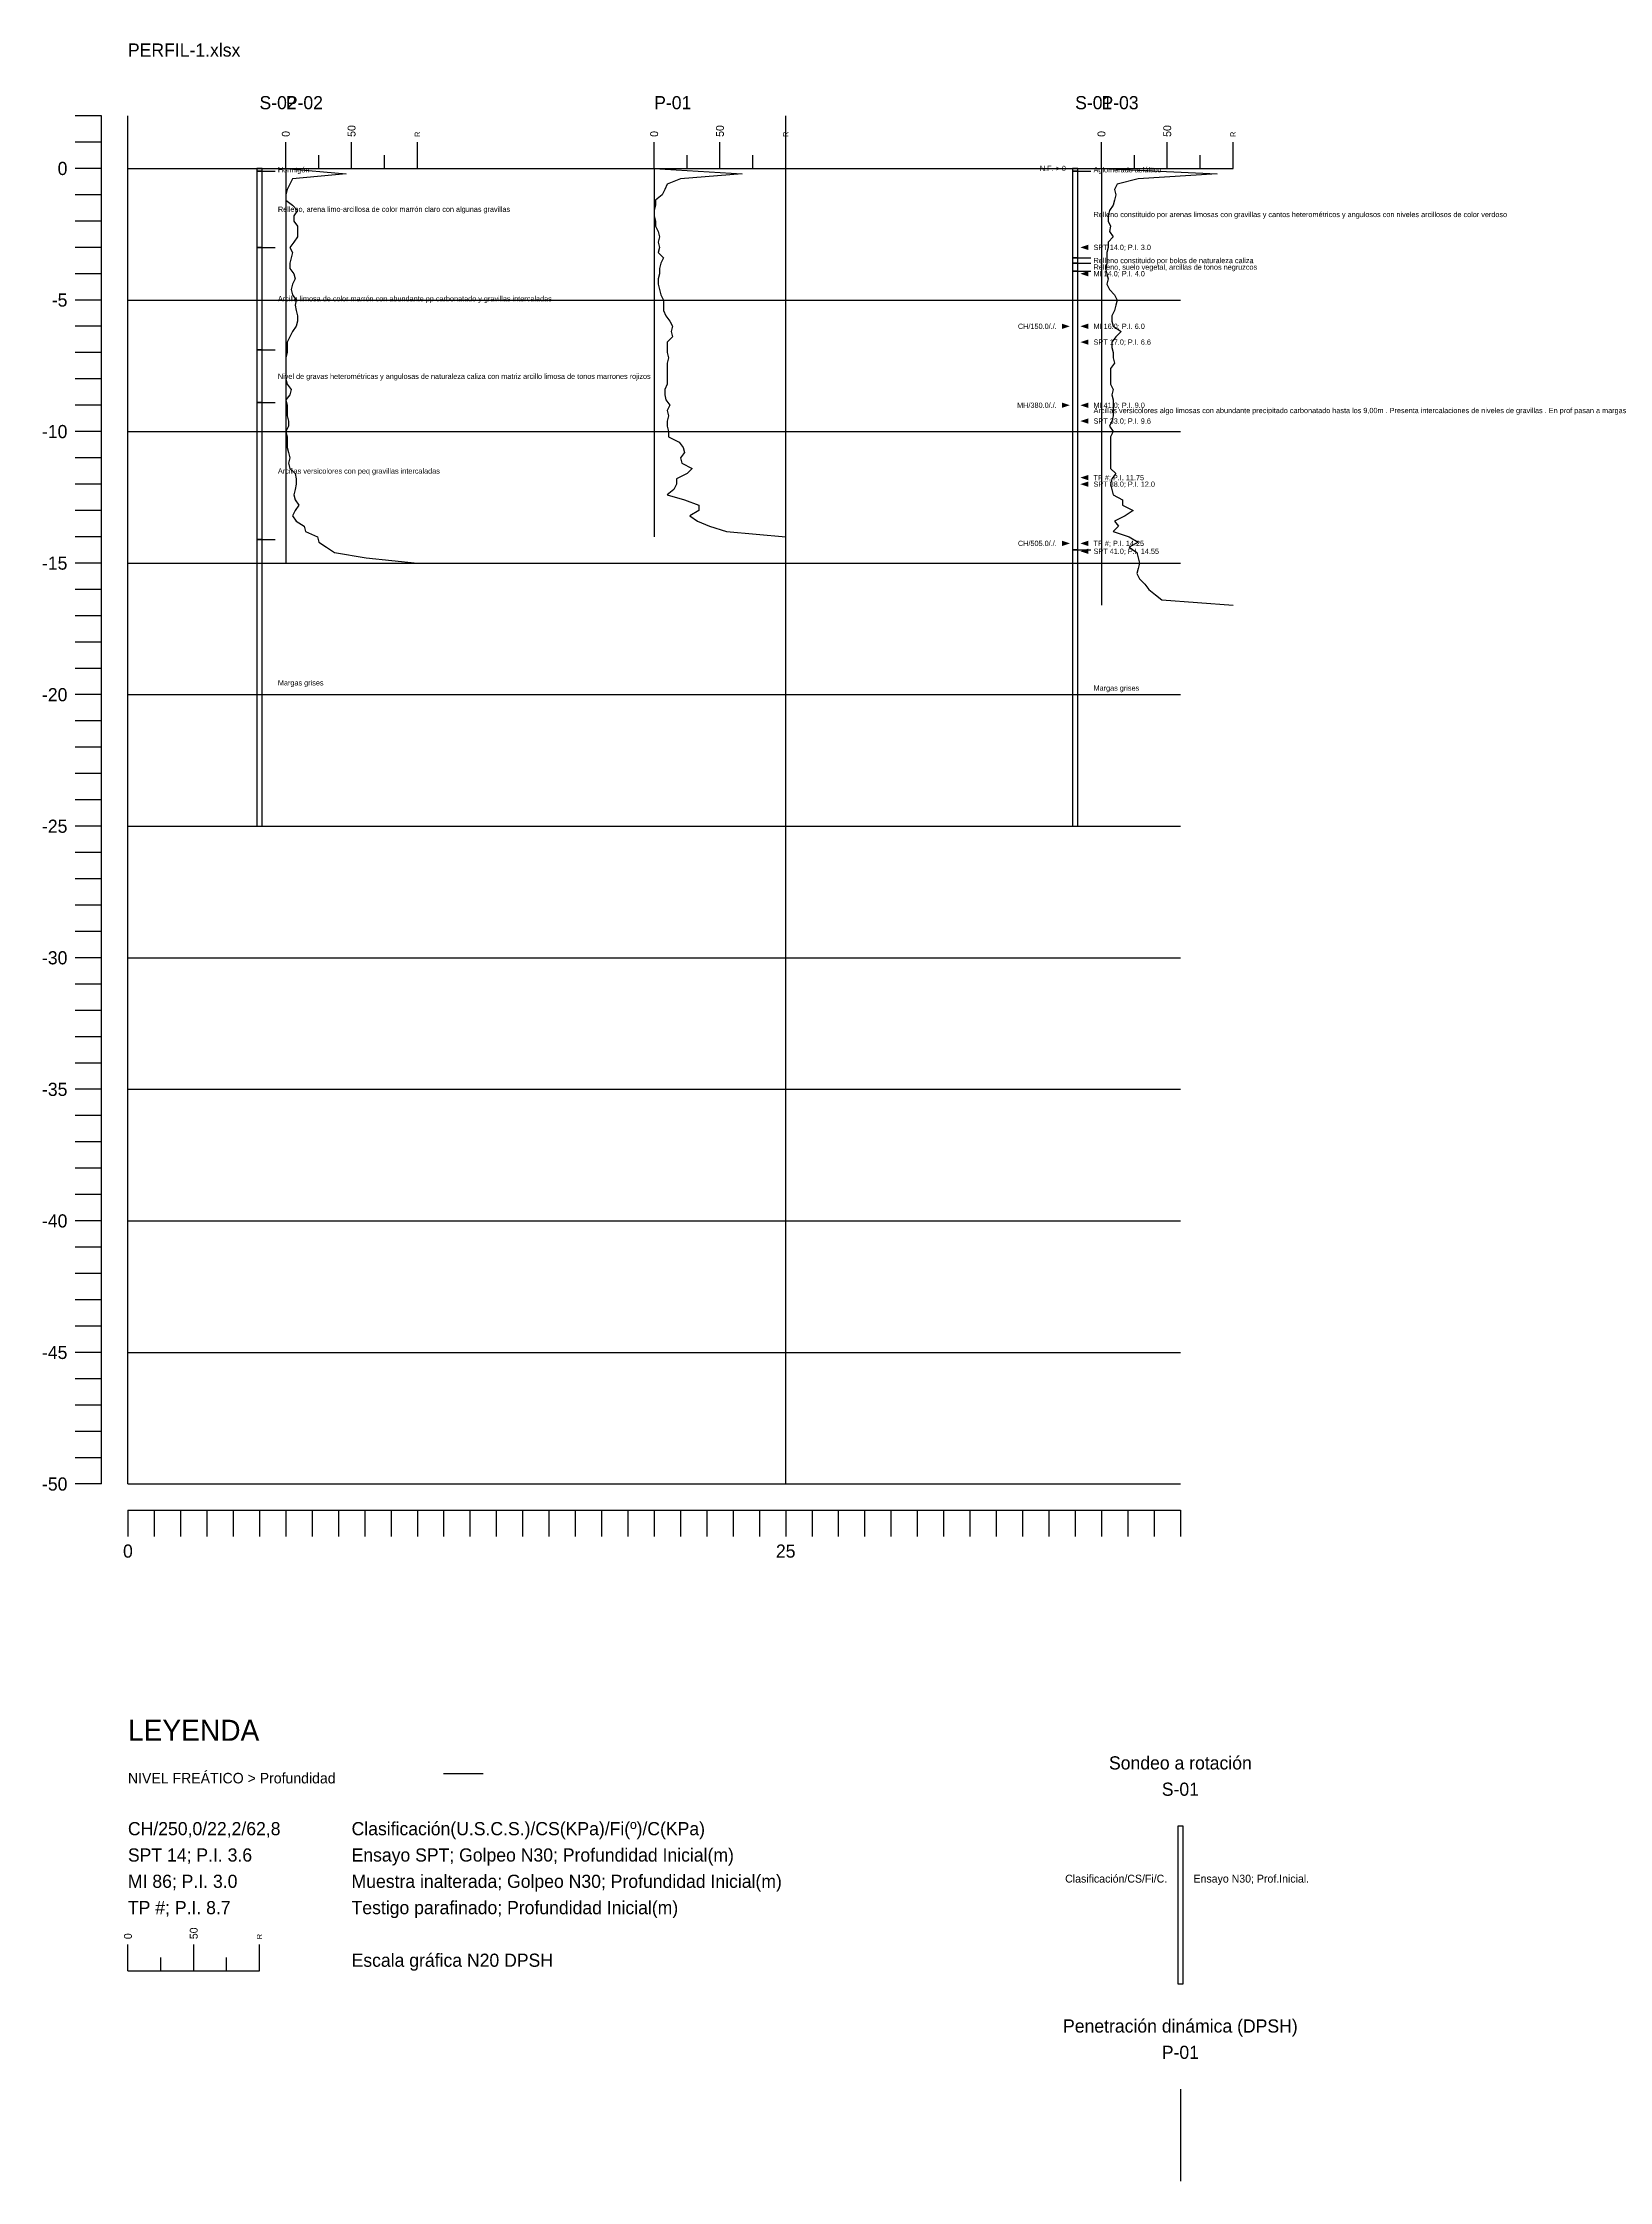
# Model space of a CAD drawing. Header units: metres. Extents: x -3 to 105, y -26 to 453.
# Drawn here: x -3.2 to 56.3, y -26.5 to 54.8 of the extents above; entities that cross this region are included whole.
import ezdxf
from ezdxf.enums import TextEntityAlignment as Align

# ---------------------------------------------------------------- set-up
doc = ezdxf.new("R2010")
doc.units = ezdxf.units.M

# ---------------------------------------------------------------- blocks, each defined once
blk = doc.blocks.new('S-02')
at = {"layer": '_CEM_lbl_estratos', "color": 7}
for p, q in [((0.1, 0), (0.6, 0)), ((0.1, -0.1), (0.6, -0.1)), ((0.1, -3), (0.6, -3)), ((0.1, -6.9), (0.6, -6.9)), ((0.1, -8.9), (0.6, -8.9)), ((0.1, -14.1), (0.6, -14.1))]:
    blk.add_line(p, q, dxfattribs=at)
at = {"layer": '_CEM_sondeos', "color": 5}
for p, q in [((0, 0), (-0.1, 0)), ((-0.1, 0), (-0.1, -0.1)), ((0.1, 0), (0, 0)), ((0.1, -0.1), (0.1, 0)), ((-0.1, -0.1), (0.1, -0.1)), ((0, -0.1), (-0.1, -0.1)), ((-0.1, -0.1), (-0.1, -3)), ((0.1, -0.1), (0, -0.1)), ((0.1, -3), (0.1, -0.1)), ((-0.1, -3), (0.1, -3)), ((0, -3), (-0.1, -3)), ((-0.1, -3), (-0.1, -6.9)), ((0.1, -3), (0, -3)), ((0.1, -6.9), (0.1, -3)), ((-0.1, -6.9), (0.1, -6.9)), ((0, -6.9), (-0.1, -6.9)), ((-0.1, -6.9), (-0.1, -8.9)), ((0.1, -6.9), (0, -6.9)), ((0.1, -8.9), (0.1, -6.9)), ((-0.1, -8.9), (0.1, -8.9)), ((0, -8.9), (-0.1, -8.9)), ((-0.1, -8.9), (-0.1, -14.1)), ((0.1, -8.9), (0, -8.9)), ((0.1, -14.1), (0.1, -8.9)), ((-0.1, -14.1), (0.1, -14.1)), ((0, -14.1), (-0.1, -14.1)), ((-0.1, -14.1), (-0.1, -25)), ((0.1, -14.1), (0, -14.1)), ((0.1, -25), (0.1, -14.1)), ((-0.1, -25), (0.1, -25))]:
    blk.add_line(p, q, dxfattribs=at)
at = {"layer": '_CEM_lbl_estratos', "color": 7}
for s, p in [('Hormigón', (0.7, -0.05)), ('Relleno, arena limo-arcillosa de color marrón claro con algunas gravillas', (0.7, -1.55)), ('Arcilla limosa de color marrón con abundante pp carbonatado y gravillas intercaladas', (0.7, -4.95)), ('Nivel de gravas heterométricas y angulosas de naturaleza caliza con matriz arcillo limosa de tonos marrones rojizos', (0.7, -7.9)), ('Arcillas versicolores con peq gravillas intercaladas', (0.7, -11.5)), ('Margas grises', (0.7, -19.55))]:
    blk.add_text(s, height=0.2, dxfattribs=at).set_placement(p, align=Align.MIDDLE_LEFT)
at = {"layer": '_CEM_titulo', "color": 1}
blk.add_text('S-02', height=0.5, dxfattribs=at).set_placement((0, 2.5), align=Align.MIDDLE_LEFT)
blk = doc.blocks.new('P-02')
at = {"layer": '_CEM_penetro', "color": 5}
for p, q in [((0, 0), (0, 1)), ((2.5, 0), (2.5, 1)), ((5, 0), (5, 1)), ((0, 0), (5, 0)), ((0, 0), (0, -15)), ((1.25, 0), (1.25, 0.5)), ((3.75, 0), (3.75, 0.5))]:
    blk.add_line(p, q, dxfattribs=at)
at = {"layer": '_CEM_penetro', "color": 7}
blk.add_lwpolyline([(0, 0), (2.3, -0.2), (0.25, -0.4), (0.15, -0.6), (0.05, -0.8), (0, -1), (0, -1.2), (0.25, -1.4), (0.45, -1.6), (0.3, -1.8), (0.3, -2), (0.45, -2.2), (0.45, -2.4), (0.45, -2.6), (0.3, -2.8), (0.15, -3), (0.25, -3.2), (0.2, -3.4), (0.15, -3.6), (0.15, -3.8), (0.3, -4), (0.35, -4.2), (0.25, -4.4), (0.2, -4.6), (0.25, -4.8), (0.4, -5), (0.35, -5.2), (0.4, -5.4), (0.45, -5.6), (0.45, -5.8), (0.4, -6), (0.25, -6.2), (0.15, -6.4), (0.05, -6.6), (0.05, -6.8), (0.05, -7), (0, -7.2), (0, -7.4), (0, -7.6), (0, -7.8), (0, -8), (0.05, -8.2), (0.2, -8.4), (0.15, -8.6), (0, -8.8), (0.05, -9), (0.05, -9.2), (0.05, -9.4), (0.1, -9.6), (0.1, -9.8), (0, -10), (0.05, -10.2), (0.05, -10.4), (0.05, -10.6), (0.1, -10.8), (0.15, -11), (0.1, -11.2), (0.15, -11.4), (0.35, -11.6), (0.4, -11.8), (0.4, -12), (0.35, -12.2), (0.3, -12.4), (0.35, -12.6), (0.5, -12.8), (0.35, -13), (0.25, -13.2), (0.4, -13.4), (0.7, -13.6), (0.75, -13.8), (1.2, -14), (1.25, -14.2), (1.55, -14.4), (1.85, -14.6), (3.05, -14.8), (5, -15)], dxfattribs=at)
for s, height, p in [('50', 0.3, (2.5, 1.2)), ('0', 0.3, (0, 1.2)), ('R', 0.2, (5, 1.2))]:
    blk.add_text(s, height=height, rotation=90, dxfattribs=at).set_placement(p, align=Align.MIDDLE_LEFT)
at = {"layer": '_CEM_titulo', "color": 1}
blk.add_text('P-02', height=0.5, dxfattribs=at).set_placement((0, 2.5), align=Align.MIDDLE_LEFT)
blk = doc.blocks.new('P-01')
at = {"layer": '_CEM_penetro', "color": 5}
for p, q in [((0, 0), (0, 1)), ((2.5, 0), (2.5, 1)), ((5, 0), (5, 1)), ((0, 0), (5, 0)), ((0, 0), (0, -14)), ((1.25, 0), (1.25, 0.5)), ((3.75, 0), (3.75, 0.5))]:
    blk.add_line(p, q, dxfattribs=at)
at = {"layer": '_CEM_penetro', "color": 7}
blk.add_lwpolyline([(0, 0), (3.35, -0.2), (1, -0.4), (0.5, -0.6), (0.4, -0.8), (0.3, -1), (0.05, -1.2), (0.05, -1.4), (0, -1.6), (0, -1.8), (0.05, -2), (0.05, -2.2), (0.15, -2.4), (0.2, -2.6), (0.15, -2.8), (0.2, -3), (0.15, -3.2), (0.35, -3.4), (0.25, -3.6), (0.2, -3.8), (0.2, -4), (0.15, -4.2), (0.15, -4.4), (0.2, -4.6), (0.25, -4.8), (0.35, -5), (0.35, -5.2), (0.35, -5.4), (0.45, -5.6), (0.6, -5.8), (0.7, -6), (0.65, -6.2), (0.7, -6.4), (0.5, -6.6), (0.5, -6.8), (0.5, -7), (0.55, -7.2), (0.5, -7.4), (0.5, -7.6), (0.5, -7.8), (0.5, -8), (0.5, -8.2), (0.4, -8.4), (0.4, -8.6), (0.45, -8.8), (0.6, -9), (0.5, -9.2), (0.55, -9.4), (0.5, -9.6), (0.5, -9.8), (0.55, -10), (0.55, -10.2), (0.95, -10.4), (1.1, -10.6), (1.15, -10.8), (1, -11), (1.05, -11.2), (1.45, -11.4), (1.25, -11.6), (0.85, -11.8), (0.85, -12), (0.75, -12.2), (0.5, -12.4), (1.15, -12.6), (1.7, -12.8), (1.7, -13), (1.35, -13.2), (1.65, -13.4), (2.1, -13.6), (2.75, -13.8), (5, -14)], dxfattribs=at)
for s, height, p in [('50', 0.3, (2.5, 1.2)), ('0', 0.3, (0, 1.2)), ('R', 0.2, (5, 1.2))]:
    blk.add_text(s, height=height, rotation=90, dxfattribs=at).set_placement(p, align=Align.MIDDLE_LEFT)
at = {"layer": '_CEM_titulo', "color": 1}
blk.add_text('P-01', height=0.5, dxfattribs=at).set_placement((0, 2.5), align=Align.MIDDLE_LEFT)
blk = doc.blocks.new('S-01')
at = {"layer": '_CEM_lbl_capa_freatica', "color": 5}
blk.add_lwpolyline([(-0.25, 0, 0.025, 0.025, 0), (0.25, 0, 0.025, 0.025, 0)], format="xyseb", dxfattribs=at)
blk.add_lwpolyline([(-0.25, 0, 0.025, 0.025, 0), (0.25, 0, 0.025, 0.025, 0)], format="xyseb", dxfattribs=at)
blk.add_lwpolyline([(-0.25, 0, 0.025, 0.025, 0), (0.25, 0, 0.025, 0.025, 0)], format="xyseb", dxfattribs=at)
blk.add_lwpolyline([(-0.25, 0, 0.025, 0.025, 0), (0.25, 0, 0.025, 0.025, 0)], format="xyseb", dxfattribs=at)
blk.add_lwpolyline([(-0.25, 0, 0.025, 0.025, 0), (0.25, 0, 0.025, 0.025, 0)], format="xyseb", dxfattribs=at)
blk.add_lwpolyline([(-0.25, 0, 0.025, 0.025, 0), (0.25, 0, 0.025, 0.025, 0)], format="xyseb", dxfattribs=at)
blk.add_lwpolyline([(-0.25, 0, 0.025, 0.025, 0), (0.25, 0, 0.025, 0.025, 0)], format="xyseb", dxfattribs=at)
blk.add_lwpolyline([(-0.25, 0, 0.025, 0.025, 0), (0.25, 0, 0.025, 0.025, 0)], format="xyseb", dxfattribs=at)
blk.add_lwpolyline([(-0.25, 0, 0.025, 0.025, 0), (0.25, 0, 0.025, 0.025, 0)], format="xyseb", dxfattribs=at)
blk.add_lwpolyline([(-0.25, 0, 0.025, 0.025, 0), (0.25, 0, 0.025, 0.025, 0)], format="xyseb", dxfattribs=at)
at = {"layer": '_CEM_lbl_ensayos', "color": 7}
for points in [[(0.2, -3, 0, 0.2, 0), (0.5, -3, 0, 0.2, 0)], [(0.2, -4, 0, 0.2, 0), (0.5, -4, 0, 0.2, 0)], [(-0.2, -6, 0, 0.2, 0), (-0.5, -6, 0, 0.2, 0)], [(0.2, -6, 0, 0.2, 0), (0.5, -6, 0, 0.2, 0)], [(0.2, -6.6, 0, 0.2, 0), (0.5, -6.6, 0, 0.2, 0)], [(-0.2, -9, 0, 0.2, 0), (-0.5, -9, 0, 0.2, 0)], [(0.2, -9, 0, 0.2, 0), (0.5, -9, 0, 0.2, 0)], [(0.2, -9.6, 0, 0.2, 0), (0.5, -9.6, 0, 0.2, 0)], [(0.2, -11.75, 0, 0.2, 0), (0.5, -11.75, 0, 0.2, 0)], [(0.2, -12, 0, 0.2, 0), (0.5, -12, 0, 0.2, 0)], [(-0.2, -14.25, 0, 0.2, 0), (-0.5, -14.25, 0, 0.2, 0)], [(0.2, -14.25, 0, 0.2, 0), (0.5, -14.25, 0, 0.2, 0)], [(0.2, -14.55, 0, 0.2, 0), (0.5, -14.55, 0, 0.2, 0)]]:
    blk.add_lwpolyline(points, format="xyseb", dxfattribs=at)
at = {"layer": '_CEM_lbl_estratos', "color": 7}
for p, q in [((0.1, 0), (0.6, 0)), ((0.1, -0.1), (0.6, -0.1)), ((0.1, -3.4), (0.6, -3.4)), ((0.1, -3.6), (0.6, -3.6)), ((0.1, -3.9), (0.6, -3.9)), ((0.1, -14.5), (0.6, -14.5))]:
    blk.add_line(p, q, dxfattribs=at)
at = {"layer": '_CEM_sondeos', "color": 5}
for p, q in [((0, 0), (-0.1, 0)), ((-0.1, 0), (-0.1, -0.1)), ((0.1, 0), (0, 0)), ((0.1, -0.1), (0.1, 0)), ((-0.1, -0.1), (0.1, -0.1)), ((0, -0.1), (-0.1, -0.1)), ((-0.1, -0.1), (-0.1, -3.4)), ((0.1, -0.1), (0, -0.1)), ((0.1, -3.4), (0.1, -0.1)), ((-0.1, -3.4), (0.1, -3.4)), ((0, -3.4), (-0.1, -3.4)), ((-0.1, -3.4), (-0.1, -3.6)), ((-0.1, -3.6), (0.1, -3.6)), ((0, -3.6), (-0.1, -3.6)), ((-0.1, -3.6), (-0.1, -3.9)), ((-0.1, -3.9), (0.1, -3.9)), ((0, -3.9), (-0.1, -3.9)), ((-0.1, -3.9), (-0.1, -14.5)), ((0.1, -3.4), (0, -3.4)), ((0.1, -3.6), (0, -3.6)), ((0.1, -3.9), (0, -3.9)), ((0.1, -3.6), (0.1, -3.4)), ((0.1, -3.9), (0.1, -3.6)), ((0.1, -14.5), (0.1, -3.9)), ((-0.1, -14.5), (0.1, -14.5)), ((0, -14.5), (-0.1, -14.5)), ((-0.1, -14.5), (-0.1, -25)), ((0.1, -14.5), (0, -14.5)), ((0.1, -25), (0.1, -14.5)), ((-0.1, -25), (0.1, -25))]:
    blk.add_line(p, q, dxfattribs=at)
at = {"layer": '_CEM_lbl_capa_freatica', "color": 5}
blk.add_text('N.F. > 0', height=0.2, dxfattribs=at).set_placement((-0.35, 0), align=Align.MIDDLE_RIGHT)
blk.add_text('N.F. > 0', height=0.2, dxfattribs=at).set_placement((-0.35, 0), align=Align.MIDDLE_RIGHT)
blk.add_text('N.F. > 0', height=0.2, dxfattribs=at).set_placement((-0.35, 0), align=Align.MIDDLE_RIGHT)
blk.add_text('N.F. > 0', height=0.2, dxfattribs=at).set_placement((-0.35, 0), align=Align.MIDDLE_RIGHT)
blk.add_text('N.F. > 0', height=0.2, dxfattribs=at).set_placement((-0.35, 0), align=Align.MIDDLE_RIGHT)
blk.add_text('N.F. > 0', height=0.2, dxfattribs=at).set_placement((-0.35, 0), align=Align.MIDDLE_RIGHT)
blk.add_text('N.F. > 0', height=0.2, dxfattribs=at).set_placement((-0.35, 0), align=Align.MIDDLE_RIGHT)
blk.add_text('N.F. > 0', height=0.2, dxfattribs=at).set_placement((-0.35, 0), align=Align.MIDDLE_RIGHT)
blk.add_text('N.F. > 0', height=0.2, dxfattribs=at).set_placement((-0.35, 0), align=Align.MIDDLE_RIGHT)
blk.add_text('N.F. > 0', height=0.2, dxfattribs=at).set_placement((-0.35, 0), align=Align.MIDDLE_RIGHT)
at = {"layer": '_CEM_lbl_ensayos', "color": 7}
for s, p in [('SPT 14.0; P.I. 3.0', (0.7, -3)), ('MI 14.0; P.I. 4.0', (0.7, -4)), ('SPT 17.0; P.I. 6.6', (0.7, -6.6)), ('MI 16.0; P.I. 6.0', (0.7, -6)), ('MI 41.0; P.I. 9.0', (0.7, -9)), ('SPT 33.0; P.I. 9.6', (0.7, -9.6)), ('TP #; P.I. 11.75', (0.7, -11.75)), ('SPT 38.0; P.I. 12.0', (0.7, -12)), ('TP #; P.I. 14.25', (0.7, -14.25)), ('SPT 41.0; P.I. 14.55', (0.7, -14.55))]:
    blk.add_text(s, height=0.2, dxfattribs=at).set_placement(p, align=Align.MIDDLE_LEFT)
for s, p in [('CH/150.0/./.', (-0.7, -6)), ('MH/380.0/./.', (-0.7, -9)), ('CH/505.0/./.', (-0.7, -14.25))]:
    blk.add_text(s, height=0.2, dxfattribs=at).set_placement(p, align=Align.MIDDLE_RIGHT)
at = {"layer": '_CEM_lbl_estratos', "color": 7}
for s, p in [('Aglomerado asfáltico', (0.7, -0.05)), ('Relleno constituido por arenas limosas con gravillas y cantos heterométricos y angulosos con niveles arcillosos de color verdoso', (0.7, -1.75)), ('Relleno constituido por bolos de naturaleza caliza', (0.7, -3.5)), ('Relleno, suelo vegetal, arcillas de tonos negruzcos', (0.7, -3.75)), ('Arcillas versicolores algo limosas con abundante precipitado carbonatado hasta los 9,00m . Presenta intercalaciones de niveles de gravillas . En prof pasan a margas', (0.7, -9.2)), ('Margas grises', (0.7, -19.75))]:
    blk.add_text(s, height=0.2, dxfattribs=at).set_placement(p, align=Align.MIDDLE_LEFT)
at = {"layer": '_CEM_titulo', "color": 1}
blk.add_text('S-01', height=0.5, dxfattribs=at).set_placement((0, 2.5), align=Align.MIDDLE_LEFT)
blk = doc.blocks.new('P-03')
at = {"layer": '_CEM_penetro', "color": 5}
for p, q in [((0, 0), (0, 1)), ((2.5, 0), (2.5, 1)), ((5, 0), (5, 1)), ((0, 0), (5, 0)), ((0, 0), (0, -16.6)), ((1.25, 0), (1.25, 0.5)), ((3.75, 0), (3.75, 0.5))]:
    blk.add_line(p, q, dxfattribs=at)
at = {"layer": '_CEM_penetro', "color": 7}
blk.add_lwpolyline([(0, 0), (4.4, -0.2), (1.4, -0.4), (0.6, -0.6), (0.5, -0.8), (0.55, -1), (0.5, -1.2), (0.45, -1.4), (0.3, -1.6), (0.25, -1.8), (0.25, -2), (0.35, -2.2), (0.3, -2.4), (0.45, -2.6), (0.25, -2.8), (0.25, -3), (0.2, -3.2), (0.2, -3.4), (0.2, -3.6), (0.15, -3.8), (0.2, -4), (0.25, -4.2), (0.2, -4.4), (0.3, -4.6), (0.5, -4.8), (0.6, -5), (0.55, -5.2), (0.5, -5.4), (0.4, -5.6), (0.4, -5.8), (0.45, -6), (0.75, -6.2), (0.55, -6.4), (0.4, -6.6), (0.4, -6.8), (0.45, -7), (0.45, -7.2), (0.5, -7.4), (0.35, -7.6), (0.35, -7.8), (0.35, -8), (0.35, -8.2), (0.45, -8.4), (0.4, -8.6), (0.45, -8.8), (0.45, -9), (0.45, -9.2), (0.45, -9.4), (0.4, -9.6), (0.3, -9.8), (0.45, -10), (0.35, -10.2), (0.35, -10.4), (0.35, -10.6), (0.35, -10.8), (0.35, -11), (0.35, -11.2), (0.35, -11.4), (0.55, -11.6), (0.4, -11.8), (0.35, -12), (0.4, -12.2), (0.45, -12.4), (0.8, -12.6), (0.8, -12.8), (1.2, -13), (0.9, -13.2), (0.5, -13.4), (0.65, -13.6), (0.45, -13.8), (1.05, -14), (1.4, -14.2), (1.05, -14.4), (1.35, -14.6), (1.4, -14.8), (1.45, -15), (1.4, -15.2), (1.35, -15.4), (1.45, -15.6), (1.65, -15.8), (1.8, -16), (2.05, -16.2), (2.3, -16.4), (5, -16.6)], dxfattribs=at)
for s, height, p in [('50', 0.3, (2.5, 1.2)), ('0', 0.3, (0, 1.2)), ('R', 0.2, (5, 1.2))]:
    blk.add_text(s, height=height, rotation=90, dxfattribs=at).set_placement(p, align=Align.MIDDLE_LEFT)
at = {"layer": '_CEM_titulo', "color": 1}
blk.add_text('P-03', height=0.5, dxfattribs=at).set_placement((0, 2.5), align=Align.MIDDLE_LEFT)

msp = doc.modelspace()

# ---------------------------------------------------------------- linework, layer by layer
at = {"layer": '_CEM_Aux_Grid', "color": 8}
for p, q in [((0, 0), (0, 52)), ((25, 0), (25, 52)), ((0, 50), (40, 50)), ((0, 45), (40, 45)), ((0, 40), (40, 40)), ((0, 35), (40, 35)), ((0, 30), (40, 30)), ((0, 25), (40, 25)), ((0, 20), (40, 20)), ((0, 15), (40, 15)), ((0, 10), (40, 10)), ((0, 5), (40, 5)), ((0, 0), (40, 0))]:
    msp.add_line(p, q, dxfattribs=at)
at = {"layer": '_CEM_Grid', "color": 7}
for p, q in [((-1, 52), (-2, 52)), ((-1, 0), (-1, 52)), ((-1, 51), (-2, 51)), ((-1, 50), (-2, 50)), ((-1, 49), (-2, 49)), ((-1, 48), (-2, 48)), ((-1, 47), (-2, 47)), ((-1, 46), (-2, 46)), ((-1, 45), (-2, 45)), ((-1, 44), (-2, 44)), ((-1, 43), (-2, 43)), ((-1, 42), (-2, 42)), ((-1, 41), (-2, 41)), ((-1, 40), (-2, 40)), ((-1, 39), (-2, 39)), ((-1, 38), (-2, 38)), ((-1, 37), (-2, 37)), ((-1, 36), (-2, 36)), ((-1, 35), (-2, 35)), ((-1, 34), (-2, 34)), ((-1, 33), (-2, 33)), ((-1, 32), (-2, 32)), ((-1, 31), (-2, 31)), ((-1, 30), (-2, 30)), ((-1, 29), (-2, 29)), ((-1, 28), (-2, 28)), ((-1, 27), (-2, 27)), ((-1, 26), (-2, 26)), ((-1, 25), (-2, 25)), ((-1, 24), (-2, 24)), ((-1, 23), (-2, 23)), ((-1, 22), (-2, 22)), ((-1, 21), (-2, 21)), ((-1, 20), (-2, 20)), ((-1, 19), (-2, 19)), ((-1, 18), (-2, 18)), ((-1, 17), (-2, 17)), ((-1, 16), (-2, 16)), ((-1, 15), (-2, 15)), ((-1, 14), (-2, 14)), ((-1, 13), (-2, 13)), ((-1, 12), (-2, 12)), ((-1, 11), (-2, 11)), ((-1, 10), (-2, 10)), ((-1, 9), (-2, 9)), ((-1, 8), (-2, 8)), ((-1, 7), (-2, 7)), ((-1, 6), (-2, 6)), ((-1, 5), (-2, 5)), ((-1, 4), (-2, 4)), ((-1, 3), (-2, 3)), ((-1, 2), (-2, 2)), ((-1, 1), (-2, 1)), ((-1, 0), (-2, 0)), ((0, -1), (40, -1)), ((0, -1), (0, -2)), ((1, -1), (1, -2)), ((2, -1), (2, -2)), ((3, -1), (3, -2)), ((4, -1), (4, -2)), ((5, -1), (5, -2)), ((6, -1), (6, -2)), ((7, -1), (7, -2)), ((8, -1), (8, -2)), ((9, -1), (9, -2)), ((10, -1), (10, -2)), ((11, -1), (11, -2)), ((12, -1), (12, -2)), ((13, -1), (13, -2)), ((14, -1), (14, -2)), ((15, -1), (15, -2)), ((16, -1), (16, -2)), ((17, -1), (17, -2)), ((18, -1), (18, -2)), ((19, -1), (19, -2)), ((20, -1), (20, -2)), ((21, -1), (21, -2)), ((22, -1), (22, -2)), ((23, -1), (23, -2)), ((24, -1), (24, -2)), ((25, -1), (25, -2)), ((26, -1), (26, -2)), ((27, -1), (27, -2)), ((28, -1), (28, -2)), ((29, -1), (29, -2)), ((30, -1), (30, -2)), ((31, -1), (31, -2)), ((32, -1), (32, -2)), ((33, -1), (33, -2)), ((34, -1), (34, -2)), ((35, -1), (35, -2)), ((36, -1), (36, -2)), ((37, -1), (37, -2)), ((38, -1), (38, -2)), ((39, -1), (39, -2)), ((40, -1), (40, -2))]:
    msp.add_line(p, q, dxfattribs=at)
at = {"layer": '_CEM_leyenda', "color": 5}
for p, q in [((12, -11), (13.5, -11)), ((39.9, -13), (39.9, -19)), ((40.1, -13), (39.9, -13)), ((40.1, -19), (40.1, -13)), ((0, -18.5), (0, -17.5)), ((2.5, -18.5), (2.5, -17.5)), ((5, -18.5), (5, -17.5)), ((0, -18.5), (5, -18.5)), ((1.25, -18.5), (1.25, -18)), ((3.75, -18.5), (3.75, -18)), ((39.9, -19), (40.1, -19)), ((40, -23), (40, -26.5))]:
    msp.add_line(p, q, dxfattribs=at)
at = {"layer": '_CEM_Terrain', "color": 3}
msp.add_lwpolyline([(0, 50), (5, 50), (6, 50), (20, 50), (36, 50), (37, 50), (40, 50)], dxfattribs=at)

# ---------------------------------------------------------------- block references
at = {"layer": '_CEM_Sondeos'}
for name, p in [('S-02', (5, 50)), ('P-02', (6, 50)), ('P-01', (20, 50)), ('S-01', (36, 50)), ('P-03', (37, 50))]:
    msp.add_blockref(name, p, dxfattribs=at)

# ---------------------------------------------------------------- texts
at = {"color": 7}
msp.add_text('PERFIL-1.xlsx', height=0.5, dxfattribs=at).set_placement((0, 54.5), align=Align.MIDDLE_LEFT)
for s, p in [('0', (-2.3, 50)), ('-5', (-2.3, 45)), ('-10', (-2.3, 40)), ('-15', (-2.3, 35)), ('-20', (-2.3, 30)), ('-25', (-2.3, 25)), ('-30', (-2.3, 20)), ('-35', (-2.3, 15)), ('-40', (-2.3, 10)), ('-45', (-2.3, 5)), ('-50', (-2.3, 0))]:
    msp.add_text(s, height=0.5, dxfattribs=at).set_placement(p, align=Align.MIDDLE_RIGHT)
for s, p in [('0', (0, -2.3)), ('25', (25, -2.3))]:
    msp.add_text(s, height=0.5, dxfattribs=at).set_placement(p, align=Align.TOP_CENTER)
at = {"layer": '_CEM_leyenda', "color": 7}
for s, height, p in [('LEYENDA', 0.8, (0, -10)), ('CH/250,0/22,2/62,8', 0.5, (0, -13.5)), ('Clasificación(U.S.C.S.)/CS(KPa)/Fi(º)/C(KPa)', 0.5, (8.5, -13.5)), ('SPT 14; P.I. 3.6', 0.5, (0, -14.5)), ('Ensayo SPT; Golpeo N30; Profundidad Inicial(m)', 0.5, (8.5, -14.5)), ('MI 86; P.I. 3.0', 0.5, (0, -15.5)), ('Muestra inalterada; Golpeo N30; Profundidad Inicial(m)', 0.5, (8.5, -15.5)), ('TP #; P.I. 8.7', 0.5, (0, -16.5)), ('Testigo parafinado; Profundidad Inicial(m)', 0.5, (8.5, -16.5)), ('Escala gráfica N20 DPSH', 0.5, (8.5, -18.5))]:
    msp.add_text(s, height=height, dxfattribs=at).set_placement(p, align=Align.BOTTOM_LEFT)
for s, p in [('Sondeo a rotación', (40, -11)), ('Penetración dinámica (DPSH)', (40, -21))]:
    msp.add_text(s, height=0.5, dxfattribs=at).set_placement(p, align=Align.BOTTOM_CENTER)
at = {"layer": '_CEM_leyenda', "color": 5}
msp.add_text('NIVEL FREÁTICO > Profundidad', height=0.4, dxfattribs=at).set_placement((0, -11.5), align=Align.BOTTOM_LEFT)
at = {"layer": '_CEM_leyenda', "color": 1}
for s, p in [('S-01', (40, -12)), ('P-01', (40, -22))]:
    msp.add_text(s, height=0.5, dxfattribs=at).set_placement(p, align=Align.BOTTOM_CENTER)
at = {"layer": '_CEM_leyenda', "color": 7}
msp.add_text('Clasificación/CS/Fi/C.', height=0.3, dxfattribs=at).set_placement((39.5, -15), align=Align.MIDDLE_RIGHT)
msp.add_text('Ensayo N30; Prof.Inicial.', height=0.3, dxfattribs=at).set_placement((40.5, -15), align=Align.MIDDLE_LEFT)
for s, height, p in [('50', 0.3, (2.5, -17.3)), ('0', 0.3, (0, -17.3)), ('R', 0.2, (5, -17.3))]:
    msp.add_text(s, height=height, rotation=90, dxfattribs=at).set_placement(p, align=Align.MIDDLE_LEFT)

doc.saveas('drawing.dxf')
